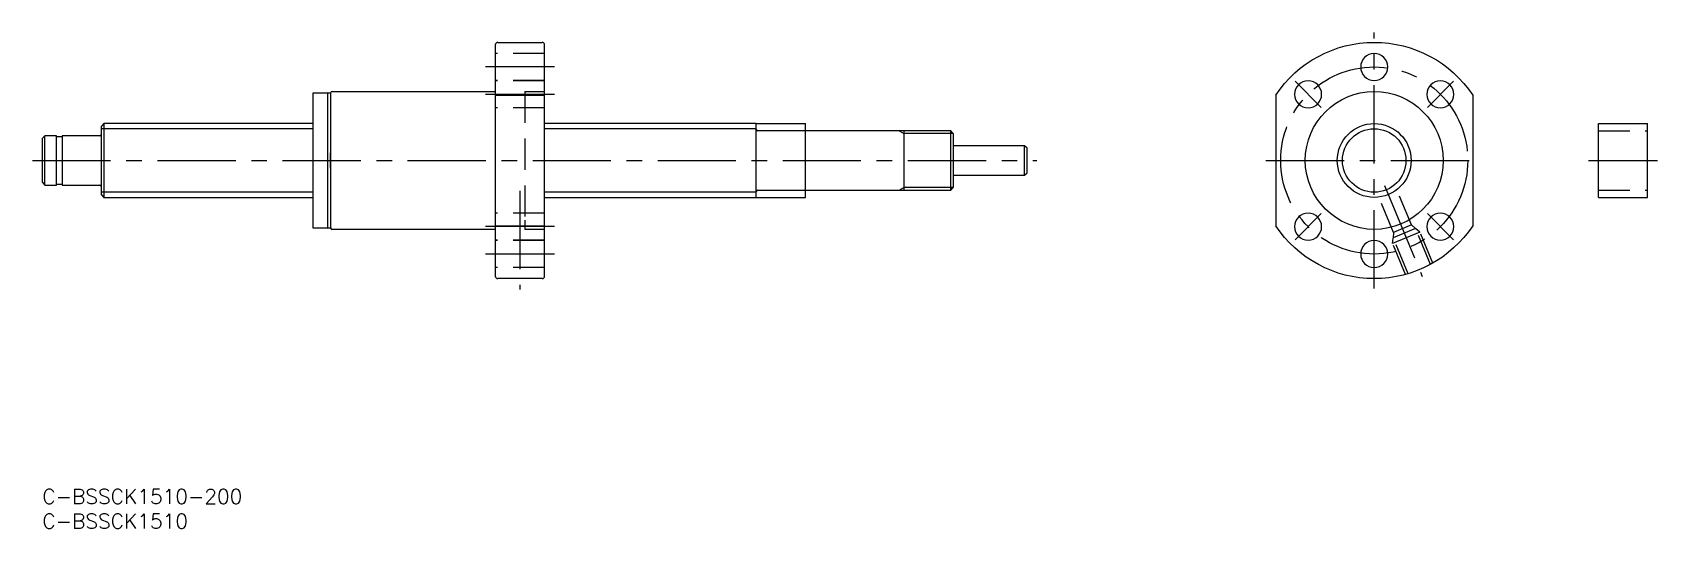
# Model space of a CAD drawing. Extents: x -2 to 328, y -8 to 93.
import ezdxf

# ---------------------------------------------------------------- set-up
doc = ezdxf.new("R2010")
doc.units = 0
doc.header["$LTSCALE"] = 0.5
for name, pattern in [('CENTER', [50.8, 31.75, -6.35, 6.35, -6.35]), ('DASHED', [19.05, 12.7, -6.35]), ('PHANTOM', [63.5, 31.75, -6.35, 6.35, -6.35, 6.35, -6.35])]:
    doc.linetypes.add(name, pattern=pattern)
doc.layers.get('0').update_dxf_attribs({"linetype": 'CONTINUOUS'})
doc.layers.add('CENTER', color=1, linetype='CENTER')
doc.styles.get("Standard").update_dxf_attribs({"font": 'txt.shx', "height": 3, "bigfont": 'bigfont.shx'})

# ---------------------------------------------------------------- blocks, each defined once
blk = doc.blocks.new('*U32')
at = {"color": 7, "linetype": 'CONTINUOUS'}
blk.add_text('C-BSSCK1510-200', height=3, dxfattribs=at).set_placement((0, -3))
blk = doc.blocks.new('*U33')
at = {"color": 7, "linetype": 'CONTINUOUS'}
blk.add_text('C-BSSCK1510', height=3, dxfattribs=at).set_placement((0, -8))

msp = doc.modelspace()

# ---------------------------------------------------------------- linework, layer by layer
at = {"color": 7, "linetype": 'CONTINUOUS'}
for p, q in [((92, 90.26), (92, 43.26)), ((92.5, 90.76), (101.5, 90.76)), ((102, 43.26), (102, 90.26)), ((55, 80.51), (57.85, 80.51)), ((55, 53.01), (55, 80.51)), ((58, 53.01), (58, 80.51)), ((58, 80.51), (58.55, 80.51)), ((58.55, 80.51), (58.55, 53.01)), ((58.85, 80.76), (92, 80.76)), ((92, 80.02), (102, 80.02)), ((250.52, 80.02), (250.52, 53.49)), ((290.52, 80.02), (290.52, 53.49)), ((12.5, 74.26), (12, 73.76)), ((12, 59.76), (12, 73.76)), ((12.5, 74.26), (12.5, 59.26)), ((55, 74.26), (12.5, 74.26)), ((145, 74.26), (102, 74.26)), ((145, 59.26), (145, 74.26)), ((184.5, 72.76), (145.3, 72.76)), ((175, 72.76), (175, 60.76)), ((185, 72.26), (184.5, 72.76)), ((184.5, 60.76), (184.5, 72.76)), ((316.06, 59.26), (316.06, 74.26)), ((316.06, 74.26), (326.06, 74.26)), ((326.06, 59.26), (326.06, 74.26)), ((0.5, 71.76), (0, 71.26)), ((0, 62.26), (0, 71.26)), ((2.85, 71.76), (0.5, 71.76)), ((0.5, 61.76), (0.5, 71.76)), ((2.85, 61.76), (2.85, 71.76)), ((4, 71.56), (2.85, 71.56)), ((11.7, 71.76), (4, 71.76)), ((4, 71.76), (4, 61.76)), ((185, 72.26), (185, 61.26)), ((199.5, 69.76), (185, 69.76)), ((200, 69.26), (199.5, 69.76)), ((199.5, 63.76), (199.5, 69.76)), ((200, 64.26), (200, 69.26)), ((185, 63.76), (199.5, 63.76)), ((199.5, 63.76), (200, 64.26)), ((0, 62.26), (0.5, 61.76)), ((0.5, 61.76), (2.85, 61.76)), ((2.85, 61.96), (4, 61.96)), ((4, 61.76), (11.7, 61.76)), ((12, 59.76), (12.5, 59.26)), ((145.3, 60.76), (184.5, 60.76)), ((184.5, 60.76), (185, 61.26)), ((12.5, 59.26), (55, 59.26)), ((102, 59.26), (145, 59.26)), ((316.06, 59.26), (326.06, 59.26)), ((57.85, 53.01), (55, 53.01)), ((58.55, 53.01), (58, 53.01)), ((92, 53.49), (102, 53.49)), ((92, 52.76), (58.85, 52.76)), ((101.5, 42.76), (92.5, 42.76))]:
    msp.add_line(p, q, dxfattribs=at)
at = {"color": 3, "linetype": 'DASHED'}
for p, q in [((102, 88.51), (92, 88.51)), ((102, 83.01), (92, 83.01)), ((102, 82.94), (92, 82.94)), ((98, 80.76), (102, 80.76)), ((98, 80.76), (98, 54.61)), ((102, 77.44), (92, 77.44)), ((316.06, 72.76), (326.06, 72.76)), ((278.11, 53.67), (275.14, 60.85)), ((316.06, 60.76), (326.06, 60.76)), ((274.41, 52.13), (271.44, 59.31)), ((102, 56.07), (92, 56.07)), ((98, 54.61), (98, 52.76)), ((278.92, 52.92), (274.37, 51.04)), ((278.11, 53.67), (274.41, 52.13)), ((278.11, 53.67), (278.92, 52.92)), ((281.93, 45.64), (278.92, 52.92)), ((279.8, 52.2), (278.94, 52.86)), ((102, 50.57), (92, 50.57)), ((102, 50.51), (92, 50.51)), ((102, 52.76), (98, 52.76)), ((279.8, 52.2), (274.26, 49.9)), ((274.26, 49.9), (274.4, 50.98)), ((276.86, 43.61), (274.26, 49.9)), ((274.41, 52.13), (274.37, 51.04)), ((277.39, 43.76), (274.37, 51.04)), ((282.41, 45.91), (279.8, 52.2)), ((102, 45.01), (92, 45.01))]:
    msp.add_line(p, q, dxfattribs=at)
at = {"color": 3, "linetype": 'CONTINUOUS'}
for p, q in [((55, 73.21), (12, 73.21)), ((145, 73.21), (102, 73.21)), ((174.06, 72.76), (175, 72.22)), ((185, 72.22), (175, 72.22)), ((55, 60.31), (12, 60.31)), ((145, 60.31), (102, 60.31)), ((174.06, 60.76), (175, 61.3)), ((185, 61.3), (175, 61.3))]:
    msp.add_line(p, q, dxfattribs=at)
at = {"color": 3, "linetype": 'PHANTOM'}
for p, q in [((145, 74.26), (155, 74.26)), ((155, 59.26), (155, 74.26)), ((145, 59.26), (155, 59.26))]:
    msp.add_line(p, q, dxfattribs=at)
at = {"color": 7}
msp.add_polyline3d([(58.55, 65.22, 0), (58.55, 65.27, 0), (58.55, 65.32, 0), (58.55, 65.36, 0), (58.55, 65.41, 0), (58.55, 65.46, 0), (58.55, 65.51, 0), (58.55, 65.56, 0), (58.55, 65.61, 0), (58.55, 65.66, 0), (58.55, 65.71, 0), (58.55, 65.76, 0), (58.55, 65.8, 0), (58.55, 65.85, 0), (58.55, 65.9, 0), (58.55, 65.95, 0), (58.55, 66, 0), (58.55, 66.05, 0), (58.55, 66.1, 0), (58.55, 66.15, 0), (58.55, 66.2, 0), (58.55, 66.25, 0), (58.55, 66.29, 0), (58.55, 66.34, 0), (58.55, 66.39, 0), (58.55, 66.44, 0), (58.55, 66.49, 0), (58.55, 66.54, 0), (58.55, 66.59, 0), (58.55, 66.64, 0), (58.55, 66.69, 0), (58.55, 66.73, 0), (58.55, 66.78, 0), (58.55, 66.83, 0), (58.55, 66.88, 0), (58.55, 66.93, 0), (58.55, 66.98, 0), (58.55, 67.03, 0), (58.55, 67.08, 0), (58.55, 67.13, 0), (58.55, 67.17, 0), (58.55, 67.22, 0), (58.55, 67.27, 0), (58.55, 67.32, 0), (58.55, 67.37, 0), (58.55, 67.42, 0), (58.55, 67.47, 0), (58.55, 67.52, 0), (58.55, 67.57, 0), (58.55, 67.61, 0), (58.55, 67.66, 0), (58.55, 67.71, 0), (58.55, 67.76, 0), (58.55, 67.81, 0), (58.55, 67.86, 0), (58.55, 67.91, 0), (58.55, 67.96, 0), (58.55, 68.01, 0), (58.55, 68.05, 0), (58.55, 68.1, 0), (58.55, 68.15, 0), (58.55, 68.2, 0), (58.55, 68.25, 0), (58.55, 68.3, 0)], dxfattribs=at)
at = {"color": 7, "linetype": 'CONTINUOUS', "extrusion": (0, 0, -1)}
for centre in [(-270.52, 85.76), (-257.09, 80.19), (-283.96, 80.19), (-257.09, 53.32), (-283.96, 53.32), (-270.52, 47.76)]:
    msp.add_circle(centre, 2.75, dxfattribs=at)
at = {"color": 7, "linetype": 'CONTINUOUS'}
for radius in [14, 6.45]:
    msp.add_circle((270.52, 66.76), radius, dxfattribs=at)
at = {"color": 3, "linetype": 'CONTINUOUS'}
msp.add_circle((270.52, 66.76), 7.5, dxfattribs=at)
at = {"color": 7, "linetype": 'CONTINUOUS'}
for centre, radius, start, end in [((92.5, 90.26), 0.5, 90, 180), ((101.5, 90.26), 0.5, 0, 90), ((57.85, 80.36), 0.15, 0, 90), ((58.85, 80.46), 0.3, 90, 180), ((145.3, 73.06), 0.3, 180, 270), ((11.7, 72.06), 0.3, 270, 0), ((11.7, 61.46), 0.3, 0, 90), ((145.3, 60.46), 0.3, 90, 180), ((57.85, 53.16), 0.15, 270, 0), ((58.85, 53.06), 0.3, 180, 270), ((92.5, 43.26), 0.5, 180, 270), ((101.5, 43.26), 0.5, 270, 0)]:
    msp.add_arc(centre, radius, start, end, dxfattribs=at)
at = {"color": 7, "linetype": 'CONTINUOUS', "extrusion": (0, 0, -1)}
for start, end in [(33.5573, 146.4427), (213.5573, 326.4427)]:
    msp.add_arc((-270.52, 66.76), 24, start, end, dxfattribs=at)
at = {"layer": 'CENTER', "color": 1, "linetype": 'CENTER'}
for p, q in [((270.52, 40.76), (270.52, 92.76)), ((104, 85.76), (90, 85.76)), ((259.74, 77.54), (254.44, 82.85)), ((281.31, 77.54), (286.61, 82.85)), ((104, 80.19), (90, 80.19)), ((-2, 66.76), (202, 66.76)), ((248.52, 66.76), (292.52, 66.76)), ((314.06, 66.76), (328.06, 66.76)), ((97, 60.57), (97, 40.57)), ((272.63, 61.68), (280.28, 43.2)), ((104, 53.32), (90, 53.32)), ((259.74, 55.98), (254.44, 50.67)), ((281.31, 55.98), (286.61, 50.67)), ((104, 47.76), (90, 47.76))]:
    msp.add_line(p, q, dxfattribs=at)
msp.add_circle((270.52, 66.76), 19, dxfattribs=at)

# ---------------------------------------------------------------- block references
at = {"color": 7, "linetype": 'CONTINUOUS'}
for name in ['*U32', '*U33']:
    msp.add_blockref(name, (0, 0), dxfattribs=at)

doc.saveas('drawing.dxf')
